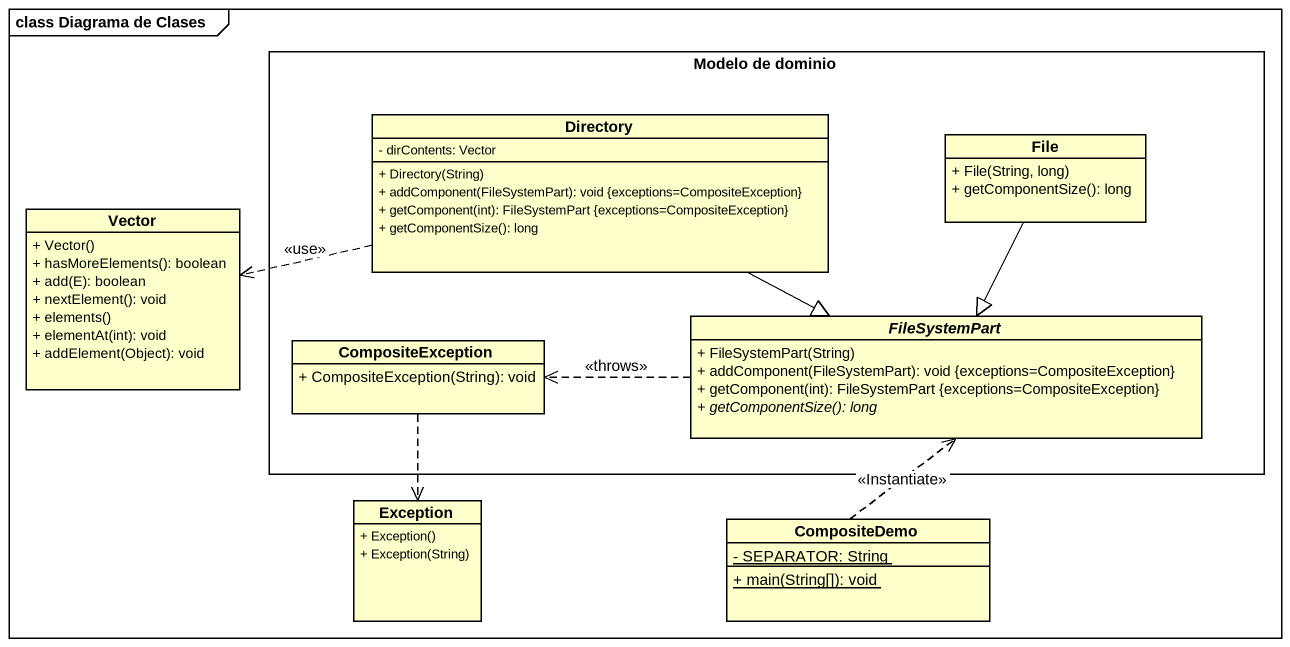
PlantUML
@startuml
mainframe class Diagrama de Clases
hide circle
hide empty members
skinparam classAttributeIconSize 0
rectangle "Modelo de dominio" as Modelo_de_dominio {
  class Directory {
    - dirContents: Vector
    + Directory(String)
    + addComponent(FileSystemPart): void {exceptions=CompositeException}
    + getComponent(int): FileSystemPart {exceptions=CompositeException}
    + getComponentSize(): long
  }
  class "File" as File_ {
    + File(String, long)
    + getComponentSize(): long
  }
  class CompositeException {
    + CompositeException(String): void
  }
  abstract class FileSystemPart {
    + FileSystemPart(String)
    + addComponent(FileSystemPart): void {exceptions=CompositeException}
    + getComponent(int): FileSystemPart {exceptions=CompositeException}
    {abstract} + getComponentSize(): long
  }
}
class Vector {
  + Vector()
  + hasMoreElements(): boolean
  + add(E): boolean
  + nextElement(): void
  + elements()
  + elementAt(int): void
  + addElement(Object): void
}
class "Exception" as Exception_ {
  + Exception()
  + Exception(String)
}
class CompositeDemo {
  {static} - SEPARATOR: String
  {static} + main(String[]): void
}
Directory .left.> Vector : <<use>>
Directory -right-|> FileSystemPart
File_ --|> FileSystemPart
CompositeException ..> Exception_
FileSystemPart .left.> CompositeException : <<throws>>
CompositeDemo .up.> FileSystemPart : <<Instantiate>>
@enduml
